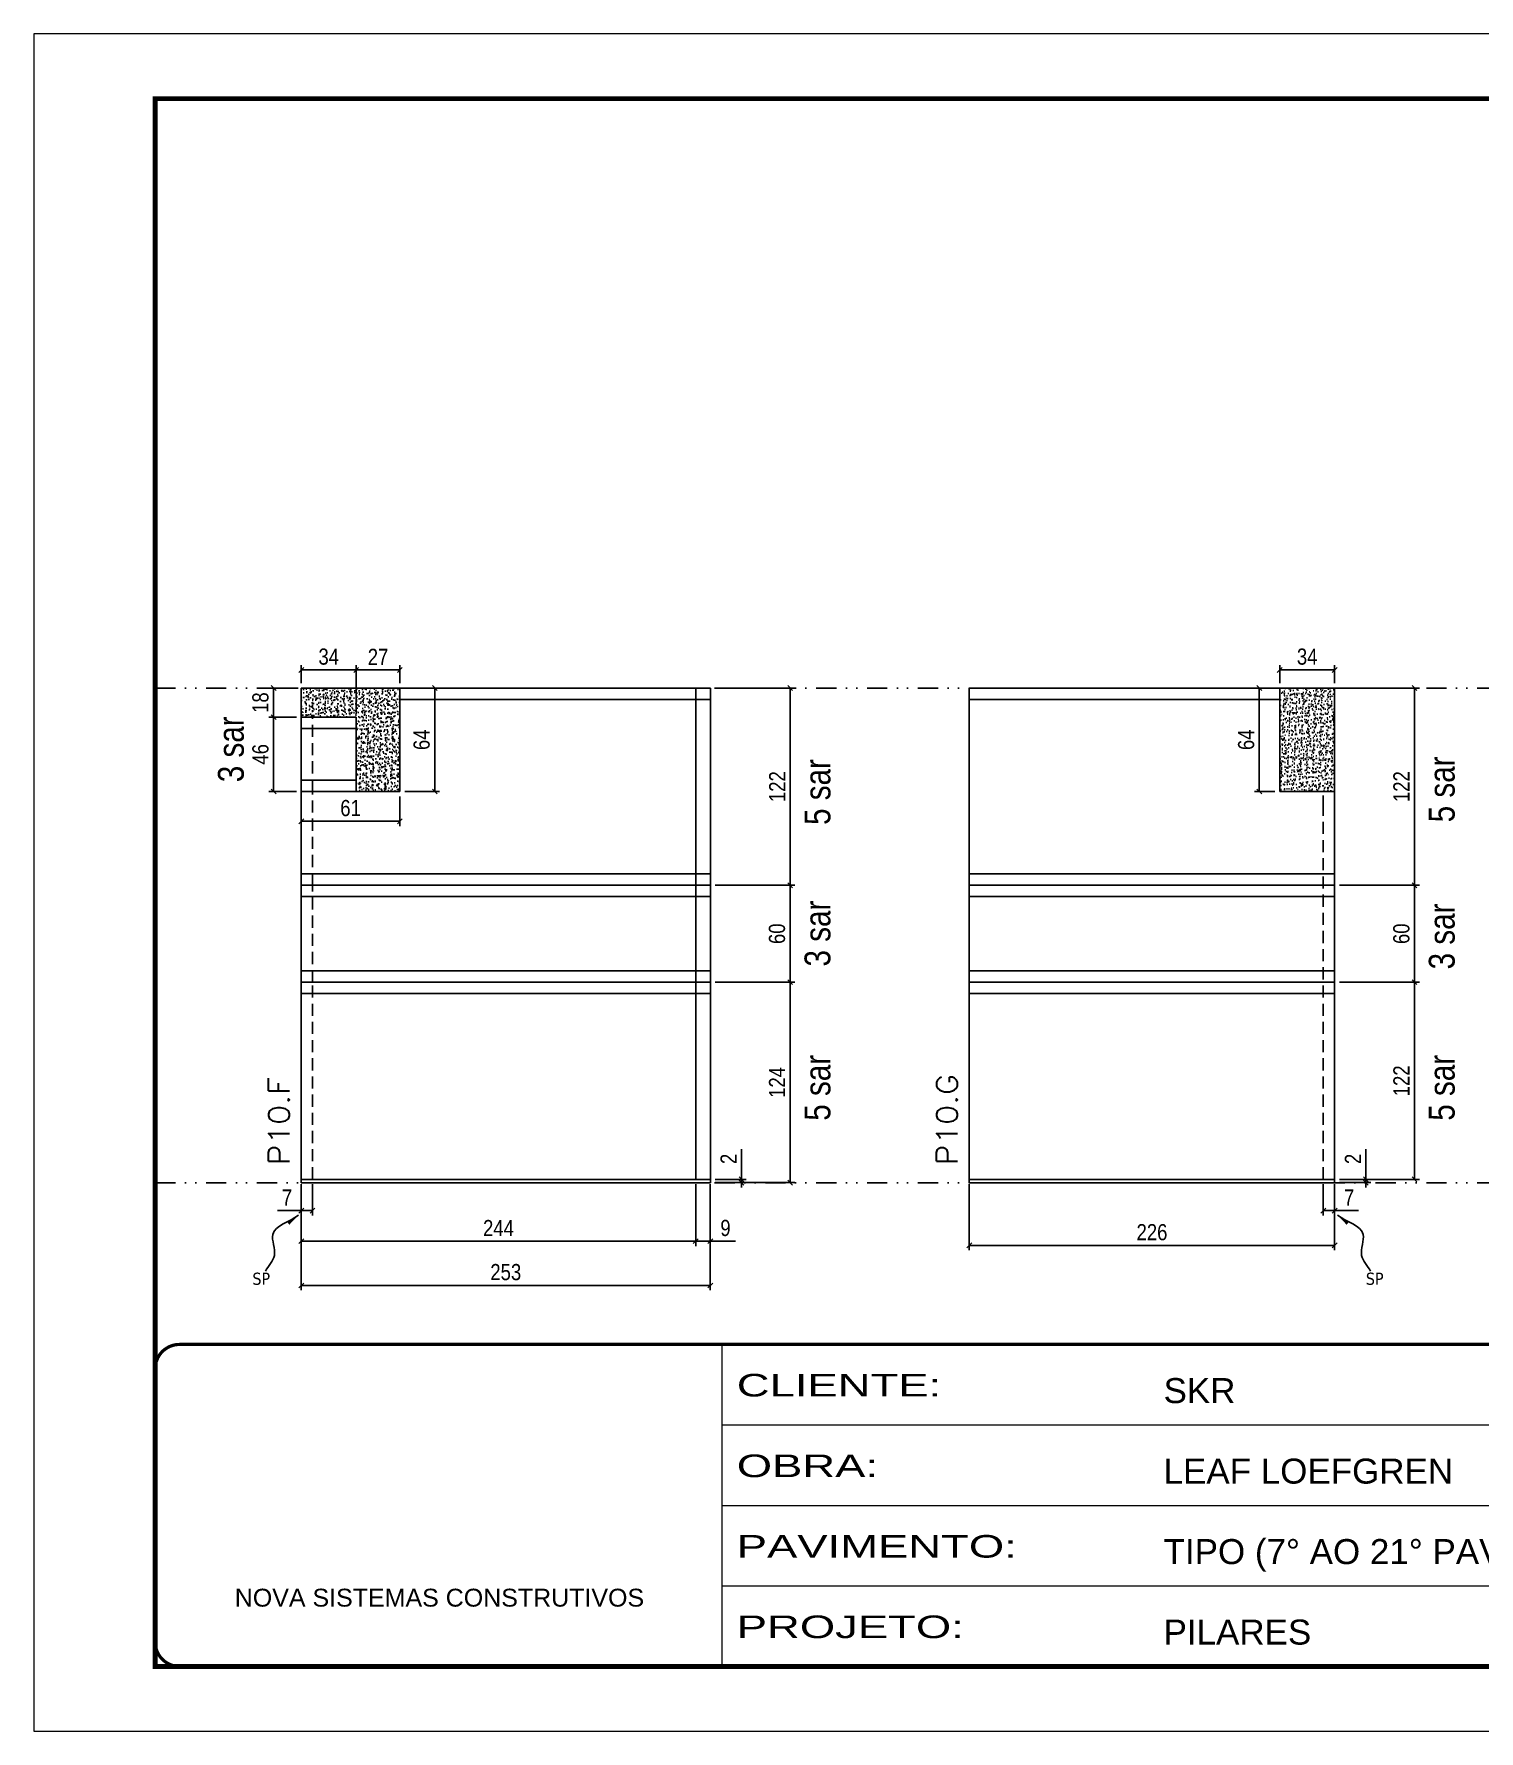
# Model space of a CAD drawing. Extents: x 14400 to 27878, y -21631 to 6985.
# Drawn here: x 19182 to 20076, y 2489 to 3539 of the extents above; entities that cross this region are included whole.
import ezdxf

# ---------------------------------------------------------------- set-up
doc = ezdxf.new("R2010")
doc.units = 0
for name, pattern in [('CONTINUO', [0]), ('DASHED', [0.75, 0.5, -0.25]), ('DIVIDE2', [0.625, 0.25, -0.125, 0, -0.125, 0, -0.125]), ('HIDDEN', [0.375, 0.25, -0.125])]:
    doc.linetypes.add(name, pattern=pattern)
for name, color, linetype in [('COTA', 241, 'Continuous'), ('NOMENCLATURA', 7, 'Continuous'), ('Nível', 160, 'Continuous'), ('Painéis', 200, 'Continuous'), ('SARR_2.2x7', 40, 'Continuous'), ('Sarrafo de Pressão', 42, 'HIDDEN'), ('texto', 7, 'Continuous')]:
    doc.layers.add(name, color=color, linetype=linetype)
for name, color, linetype, lineweight in [('Folhas', 255, 'Continuous', 9), ('SARRAFO DE PRESSAO', 251, 'DASHED', 9), ('Texto Seção', 7, 'Continuous', 15)]:
    doc.layers.add(name, color=color, linetype=linetype, lineweight=lineweight)
doc.styles.add('ARIAL', font='arial.ttf')
doc.styles.add('ARIAL_NARROW', font='ARIALN.TTF', dxfattribs={"height": 0.2})
doc.styles.add('COTA TECNICA', font='techl___.ttf', dxfattribs={"height": 10})
doc.styles.add('COTA TECNICA-50', font='techl___.ttf', dxfattribs={"height": 10})
doc.styles.add('REGUA-120', font='ROMANS.shx', dxfattribs={"height": 15})
doc.styles.get("Standard").update_dxf_attribs({"font": 'arial.ttf'})
doc.styles.add('Tecnologia', font='')
doc.styles.get('Tecnologia').set_extended_font_data('Forgotten Futurist')
doc.dimstyles.new('COTA PAINEL-50', dxfattribs={"dimtxt": 10, "dimasz": 3, "dimexe": 3, "dimexo": 3, "dimgap": 3, "dimtad": 1, "dimdec": 1, "dimzin": 12, "dimdsep": 46, "dimtxsty": 'COTA TECNICA-50', "dimblk1": 'OBLIQUE', "dimblk2": 'OBLIQUE', "dimsah": 1, "dimcen": 0.9, "dimclrd": 4, "dimclre": 4, "dimclrt": 240, "dimadec": 1, "dimazin": 3, "dimtfac": 1, "dimtdec": 1, "dimtmove": 0, "dimatfit": 3, "dimfxl": 1, "dimtolj": 1, "dimtzin": 12, "dimarcsym": 0})
doc.dimstyles.new('PAINEL', dxfattribs={"dimtxt": 10, "dimasz": 3, "dimexe": 3, "dimexo": 3, "dimgap": 3, "dimtad": 1, "dimdec": 1, "dimzin": 12, "dimdsep": 46, "dimtxsty": 'COTA TECNICA', "dimblk1": 'OBLIQUE', "dimblk2": 'OBLIQUE', "dimsah": 1, "dimcen": 0.9, "dimclrd": 4, "dimclre": 4, "dimclrt": 240, "dimadec": 1, "dimazin": 3, "dimtfac": 1, "dimtdec": 1, "dimtmove": 0, "dimatfit": 3, "dimfxl": 1, "dimtolj": 1, "dimtzin": 12, "dimarcsym": 0})
doc.dimstyles.get("Standard").update_dxf_attribs({"dimtxt": 0.18, "dimasz": 0.18, "dimexe": 0.18, "dimexo": 0.0625, "dimgap": 0.09, "dimtad": 0, "dimtih": 1, "dimtoh": 1, "dimdec": 4, "dimzin": 0, "dimdsep": 46, "dimtxsty": 'Standard', "dimcen": 0.09, "dimadec": 0, "dimazin": 0, "dimtfac": 1, "dimtdec": 4, "dimtofl": 0, "dimtmove": 0, "dimatfit": 3, "dimfxl": 1, "dimtolj": 1, "dimtzin": 0, "dimarcsym": 0})

# ---------------------------------------------------------------- blocks, each defined once
blk = doc.blocks.new('9999999999')
at = {"color": 30, "linetype": 'CONTINUO'}
for p, q in [((98564.6, 34230.2), (98564.6, 34429.4)), ((98564.6, 34379.6), (99584, 34379.6)), ((98564.6, 34329.8), (99488, 34329.8)), ((98564.6, 34280), (99488, 34280))]:
    blk.add_line(p, q, dxfattribs=at)
at = {"color": 30, "linetype": 'CONTINUO', "const_width": 2}
blk.add_lwpolyline([(99584, 34230.2), (99584, 34414.4, 0.414214), (99569, 34429.4), (98229, 34429.4, 0.414214), (98214, 34414.4), (98214, 34245.2, 0.414214), (98229, 34230.2), (99584, 34230.2)], format="xyb", dxfattribs=at)
at = {"layer": 'Folhas'}
blk.add_lwpolyline([(98139, 34190.2), (99624, 34190.2), (99624, 35240.2), (98139, 35240.2)], close=True, dxfattribs=at)
at = {"layer": 'Folhas', "color": 30, "const_width": 3}
blk.add_lwpolyline([(98214, 34230.2), (99584, 34230.2), (99584, 35200.2), (98214, 35200.2)], close=True, dxfattribs=at)
at = {"color": 7, "linetype": 'Continuous', "ltscale": 5, "style": 'ARIAL'}
for s, height, p in [('SKR', 15.48, (98837.7, 34393.1)), ('LEAF LOEFGREN', 15.483, (98837.7, 34343.3)), ('TIPO (7° AO 21° PAVIMENTO)', 15.483, (98837.7, 34293.5)), ('NOVA SISTEMAS CONSTRUTIVOS', 11.059, (98263.2, 34267.2)), ('PILARES', 15.48, (98837.7, 34243.7))]:
    blk.add_text(s, height=height, dxfattribs=at).set_placement(p)
at = {"layer": 'Folhas', "color": 7, "style": 'Tecnologia', "width": 1.5}
for s, p in [('CLIENTE:', (98573.7, 34397.2)), ('OBRA:', (98573.7, 34347.3)), ('PAVIMENTO:', (98573.7, 34297.5)), ('PROJETO:', (98573.7, 34247.7))]:
    blk.add_text(s, height=14, dxfattribs=at).set_placement(p)
blk = doc.blocks.new('_Oblique')
at = {"color": 0, "linetype": 'ByBlock', "lineweight": -2}
blk.add_line((-0.5, -0.5), (0.5, 0.5), dxfattribs=at)
blk = doc.blocks.new('*D1507')
at = {"layer": 'COTA', "color": 4, "lineweight": -2, "transparency": 16777216}
for p, q in [((19347.3, 2827.3), (19347.3, 2761.7)), ((19600.3, 2827.3), (19600.3, 2761.7)), ((19600.3, 2764.7), (19347.3, 2764.7))]:
    blk.add_line(p, q, dxfattribs=at)
at = {"layer": 'Defpoints', "color": 0, "transparency": 16777216}
for p in [(19347.3, 2830.3), (19600.3, 2830.3), (19347.3, 2764.7)]:
    blk.add_point(p, dxfattribs=at)
at = {"layer": 'COTA', "color": 4, "lineweight": -2, "transparency": 16777216, "xscale": 3, "yscale": 3, "zscale": 3, "rotation": 180}
blk.add_blockref('_Oblique', (19347.3, 2764.7), dxfattribs=at)
at = {"layer": 'COTA', "color": 4, "lineweight": -2, "transparency": 16777216, "xscale": 3, "yscale": 3, "zscale": 3}
blk.add_blockref('_Oblique', (19600.3, 2764.7), dxfattribs=at)
at = {"layer": 'COTA', "color": 240, "transparency": 16777216, "insert": (19473.8, 2772.9), "char_height": 10, "attachment_point": 5, "style": 'COTA TECNICA'}
blk.add_mtext('\\A1;253', dxfattribs=at)
blk = doc.blocks.new('*D1508')
at = {"layer": 'COTA', "color": 4, "lineweight": -2, "transparency": 16777216}
for p, q in [((19347.3, 2825.3), (19347.3, 2808)), ((19354.3, 2827.3), (19354.3, 2808)), ((19347.3, 2811), (19332.6, 2811)), ((19354.3, 2811), (19347.3, 2811))]:
    blk.add_line(p, q, dxfattribs=at)
at = {"layer": 'Defpoints', "color": 0, "transparency": 16777216}
for p in [(19347.3, 2828.3), (19354.3, 2830.3), (19347.3, 2811)]:
    blk.add_point(p, dxfattribs=at)
at = {"layer": 'COTA', "color": 4, "lineweight": -2, "transparency": 16777216, "xscale": 3, "yscale": 3, "zscale": 3, "rotation": 180}
blk.add_blockref('_Oblique', (19347.3, 2811), dxfattribs=at)
at = {"layer": 'COTA', "color": 4, "lineweight": -2, "transparency": 16777216, "xscale": 3, "yscale": 3, "zscale": 3}
blk.add_blockref('_Oblique', (19354.3, 2811), dxfattribs=at)
at = {"layer": 'COTA', "color": 240, "transparency": 16777216, "insert": (19338.5, 2819.1), "char_height": 10, "attachment_point": 5, "style": 'COTA TECNICA-50'}
blk.add_mtext('\\A1;7', dxfattribs=at)
blk = doc.blocks.new('*D1509')
at = {"layer": 'COTA', "color": 4, "lineweight": -2, "transparency": 16777216}
for p, q in [((19619.6, 2830.3), (19619.6, 2849.1)), ((19603.3, 2830.3), (19622.6, 2830.3)), ((19603.3, 2828.3), (19622.6, 2828.3)), ((19619.6, 2828.3), (19619.6, 2830.3)), ((19619.6, 2828.3), (19619.6, 2825.3))]:
    blk.add_line(p, q, dxfattribs=at)
at = {"layer": 'Defpoints', "color": 0, "transparency": 16777216}
for p in [(19600.3, 2830.3), (19600.3, 2828.3), (19619.6, 2828.3)]:
    blk.add_point(p, dxfattribs=at)
at = {"layer": 'COTA', "color": 4, "lineweight": -2, "transparency": 16777216, "xscale": 3, "yscale": 3, "zscale": 3}
for p, rotation in [((19619.6, 2830.3), 270), ((19619.6, 2828.3), 90)]:
    blk.add_blockref('_Oblique', p, dxfattribs=dict(at, rotation=rotation))
at = {"layer": 'COTA', "color": 240, "transparency": 16777216, "insert": (19611.6, 2843), "char_height": 10, "attachment_point": 5, "rotation": 90, "style": 'COTA TECNICA-50'}
blk.add_mtext('\\A1;2', dxfattribs=at)
blk = doc.blocks.new('*D1510')
at = {"layer": 'COTA', "color": 4, "linetype": 'ByBlock', "lineweight": -2, "transparency": 16777216}
for p, q in [((19603.3, 2952.3), (19652.7, 2952.3)), ((19649.7, 2828.3), (19649.7, 2952.3)), ((19603.3, 2828.3), (19652.7, 2828.3))]:
    blk.add_line(p, q, dxfattribs=at)
at = {"layer": 'Defpoints', "color": 0, "linetype": 'ByBlock', "transparency": 16777216}
for p in [(19600.3, 2952.3), (19649.7, 2952.3), (19600.3, 2828.3)]:
    blk.add_point(p, dxfattribs=at)
at = {"layer": 'COTA', "color": 4, "linetype": 'ByBlock', "lineweight": -2, "transparency": 16777216, "xscale": 3, "yscale": 3, "zscale": 3}
for p, rotation in [((19649.7, 2952.3), 90), ((19649.7, 2828.3), 270)]:
    blk.add_blockref('_Oblique', p, dxfattribs=dict(at, rotation=rotation))
at = {"layer": 'COTA', "color": 240, "linetype": 'ByBlock', "transparency": 16777216, "insert": (19641.6, 2890.3), "char_height": 10, "attachment_point": 5, "rotation": 90, "style": 'COTA TECNICA'}
blk.add_mtext('\\A1;124', dxfattribs=at)
blk = doc.blocks.new('*D1511')
at = {"layer": 'COTA', "color": 4, "lineweight": -2, "transparency": 16777216}
for p, q in [((19760.5, 2827.3), (19760.5, 2786.5)), ((19986.5, 2827.3), (19986.5, 2786.5)), ((19760.5, 2789.5), (19986.5, 2789.5))]:
    blk.add_line(p, q, dxfattribs=at)
at = {"layer": 'Defpoints', "color": 0, "transparency": 16777216}
for p in [(19760.5, 2830.3), (19986.5, 2830.3), (19986.5, 2789.5)]:
    blk.add_point(p, dxfattribs=at)
at = {"layer": 'COTA', "color": 4, "lineweight": -2, "transparency": 16777216, "xscale": 3, "yscale": 3, "zscale": 3, "rotation": 180}
blk.add_blockref('_Oblique', (19760.5, 2789.5), dxfattribs=at)
at = {"layer": 'COTA', "color": 4, "lineweight": -2, "transparency": 16777216, "xscale": 3, "yscale": 3, "zscale": 3}
blk.add_blockref('_Oblique', (19986.5, 2789.5), dxfattribs=at)
at = {"layer": 'COTA', "color": 240, "transparency": 16777216, "insert": (19873.5, 2797.6), "char_height": 10, "attachment_point": 5, "style": 'COTA TECNICA'}
blk.add_mtext('\\A1;226', dxfattribs=at)
blk = doc.blocks.new('*D1512')
at = {"layer": 'COTA', "color": 4, "lineweight": -2, "transparency": 16777216}
for p, q in [((19979.5, 2827.3), (19979.5, 2808)), ((19986.5, 2825.3), (19986.5, 2808)), ((19979.5, 2811), (19986.5, 2811)), ((19986.5, 2811), (20001.2, 2811))]:
    blk.add_line(p, q, dxfattribs=at)
at = {"layer": 'Defpoints', "color": 0, "transparency": 16777216}
for p in [(19979.5, 2830.3), (19986.5, 2828.3), (19986.5, 2811)]:
    blk.add_point(p, dxfattribs=at)
at = {"layer": 'COTA', "color": 4, "lineweight": -2, "transparency": 16777216, "xscale": 3, "yscale": 3, "zscale": 3, "rotation": 180}
blk.add_blockref('_Oblique', (19979.5, 2811), dxfattribs=at)
at = {"layer": 'COTA', "color": 4, "lineweight": -2, "transparency": 16777216, "xscale": 3, "yscale": 3, "zscale": 3}
blk.add_blockref('_Oblique', (19986.5, 2811), dxfattribs=at)
at = {"layer": 'COTA', "color": 240, "transparency": 16777216, "insert": (19995.4, 2819.1), "char_height": 10, "attachment_point": 5, "style": 'COTA TECNICA-50'}
blk.add_mtext('\\A1;7', dxfattribs=at)
blk = doc.blocks.new('*D1513')
at = {"layer": 'COTA', "color": 4, "lineweight": -2, "transparency": 16777216}
for p, q in [((20005.8, 2830.3), (20005.8, 2849.1)), ((19989.5, 2830.3), (20008.8, 2830.3)), ((19989.5, 2828.3), (20008.8, 2828.3)), ((20005.8, 2828.3), (20005.8, 2830.3)), ((20005.8, 2828.3), (20005.8, 2825.3))]:
    blk.add_line(p, q, dxfattribs=at)
at = {"layer": 'Defpoints', "color": 0, "transparency": 16777216}
for p in [(19986.5, 2830.3), (19986.5, 2828.3), (20005.8, 2828.3)]:
    blk.add_point(p, dxfattribs=at)
at = {"layer": 'COTA', "color": 4, "lineweight": -2, "transparency": 16777216, "xscale": 3, "yscale": 3, "zscale": 3}
for p, rotation in [((20005.8, 2830.3), 270), ((20005.8, 2828.3), 90)]:
    blk.add_blockref('_Oblique', p, dxfattribs=dict(at, rotation=rotation))
at = {"layer": 'COTA', "color": 240, "transparency": 16777216, "insert": (19997.8, 2843), "char_height": 10, "attachment_point": 5, "rotation": 90, "style": 'COTA TECNICA-50'}
blk.add_mtext('\\A1;2', dxfattribs=at)
blk = doc.blocks.new('*D1514')
at = {"layer": 'COTA', "color": 4, "lineweight": -2, "transparency": 16777216}
for p, q in [((19952.5, 3137.3), (19952.5, 3148.5)), ((19952.5, 3145.5), (19986.5, 3145.5)), ((19986.5, 3137.3), (19986.5, 3148.5))]:
    blk.add_line(p, q, dxfattribs=at)
at = {"layer": 'Defpoints', "color": 0, "transparency": 16777216}
for p in [(19986.5, 3145.5), (19952.5, 3134.3), (19986.5, 3134.3)]:
    blk.add_point(p, dxfattribs=at)
at = {"layer": 'COTA', "color": 4, "lineweight": -2, "transparency": 16777216, "xscale": 3, "yscale": 3, "zscale": 3, "rotation": 180}
blk.add_blockref('_Oblique', (19952.5, 3145.5), dxfattribs=at)
at = {"layer": 'COTA', "color": 4, "lineweight": -2, "transparency": 16777216, "xscale": 3, "yscale": 3, "zscale": 3}
blk.add_blockref('_Oblique', (19986.5, 3145.5), dxfattribs=at)
at = {"layer": 'COTA', "color": 240, "transparency": 16777216, "insert": (19969.5, 3153.7), "char_height": 10, "attachment_point": 5, "style": 'COTA TECNICA'}
blk.add_mtext('\\A1;34', dxfattribs=at)
blk = doc.blocks.new('*D1515')
at = {"layer": 'COTA', "color": 4, "lineweight": -2, "transparency": 16777216}
for p, q in [((19989.5, 2952.3), (20038.9, 2952.3)), ((20035.9, 2830.3), (20035.9, 2952.3)), ((19989.5, 2830.3), (20038.9, 2830.3))]:
    blk.add_line(p, q, dxfattribs=at)
at = {"layer": 'Defpoints', "color": 0, "transparency": 16777216}
for p in [(19986.5, 2952.3), (20035.9, 2952.3), (19986.5, 2830.3)]:
    blk.add_point(p, dxfattribs=at)
at = {"layer": 'COTA', "color": 4, "lineweight": -2, "transparency": 16777216, "xscale": 3, "yscale": 3, "zscale": 3}
for p, rotation in [((20035.9, 2952.3), 90), ((20035.9, 2830.3), 270)]:
    blk.add_blockref('_Oblique', p, dxfattribs=dict(at, rotation=rotation))
at = {"layer": 'COTA', "color": 240, "transparency": 16777216, "insert": (20027.8, 2891.3), "char_height": 10, "attachment_point": 5, "rotation": 90, "style": 'COTA TECNICA'}
blk.add_mtext('\\A1;122', dxfattribs=at)
blk = doc.blocks.new('*D1516')
at = {"layer": 'COTA', "color": 4, "lineweight": -2, "transparency": 16777216}
for p, q in [((19949.5, 3134.3), (19936.9, 3134.3)), ((19939.9, 3070.3), (19939.9, 3134.3)), ((19949.5, 3070.3), (19936.9, 3070.3))]:
    blk.add_line(p, q, dxfattribs=at)
at = {"layer": 'Defpoints', "color": 0, "transparency": 16777216}
for p in [(19939.9, 3134.3), (19952.5, 3134.3), (19952.5, 3070.3)]:
    blk.add_point(p, dxfattribs=at)
at = {"layer": 'COTA', "color": 4, "lineweight": -2, "transparency": 16777216, "xscale": 3, "yscale": 3, "zscale": 3}
for p, rotation in [((19939.9, 3134.3), 90), ((19939.9, 3070.3), 270)]:
    blk.add_blockref('_Oblique', p, dxfattribs=dict(at, rotation=rotation))
at = {"layer": 'COTA', "color": 240, "transparency": 16777216, "insert": (19931.8, 3102.3), "char_height": 10, "attachment_point": 5, "rotation": 90, "style": 'COTA TECNICA'}
blk.add_mtext('\\A1;64', dxfattribs=at)
blk = doc.blocks.new('*D1517')
at = {"layer": 'COTA', "color": 4, "lineweight": -2, "transparency": 16777216}
for p, q in [((19347.3, 2825.3), (19347.3, 2789.1)), ((19591.3, 2827.3), (19591.3, 2789.1)), ((19347.3, 2792.1), (19591.3, 2792.1))]:
    blk.add_line(p, q, dxfattribs=at)
at = {"layer": 'Defpoints', "color": 0, "transparency": 16777216}
for p in [(19347.3, 2828.3), (19591.3, 2830.3), (19591.3, 2792.1)]:
    blk.add_point(p, dxfattribs=at)
at = {"layer": 'COTA', "color": 4, "lineweight": -2, "transparency": 16777216, "xscale": 3, "yscale": 3, "zscale": 3, "rotation": 180}
blk.add_blockref('_Oblique', (19347.3, 2792.1), dxfattribs=at)
at = {"layer": 'COTA', "color": 4, "lineweight": -2, "transparency": 16777216, "xscale": 3, "yscale": 3, "zscale": 3}
blk.add_blockref('_Oblique', (19591.3, 2792.1), dxfattribs=at)
at = {"layer": 'COTA', "color": 240, "transparency": 16777216, "insert": (19469.3, 2800.2), "char_height": 10, "attachment_point": 5, "style": 'COTA TECNICA'}
blk.add_mtext('\\A1;244', dxfattribs=at)
blk = doc.blocks.new('*D1518')
at = {"layer": 'COTA', "color": 4, "lineweight": -2, "transparency": 16777216}
for p, q in [((19591.3, 2827.3), (19591.3, 2789.1)), ((19600.3, 2825.3), (19600.3, 2789.1)), ((19591.3, 2792.1), (19600.3, 2792.1)), ((19600.3, 2792.1), (19616, 2792.1))]:
    blk.add_line(p, q, dxfattribs=at)
at = {"layer": 'Defpoints', "color": 0, "transparency": 16777216}
for p in [(19591.3, 2830.3), (19600.3, 2828.3), (19600.3, 2792.1)]:
    blk.add_point(p, dxfattribs=at)
at = {"layer": 'COTA', "color": 4, "lineweight": -2, "transparency": 16777216, "xscale": 3, "yscale": 3, "zscale": 3, "rotation": 180}
blk.add_blockref('_Oblique', (19591.3, 2792.1), dxfattribs=at)
at = {"layer": 'COTA', "color": 4, "lineweight": -2, "transparency": 16777216, "xscale": 3, "yscale": 3, "zscale": 3}
blk.add_blockref('_Oblique', (19600.3, 2792.1), dxfattribs=at)
at = {"layer": 'COTA', "color": 240, "transparency": 16777216, "insert": (19609.7, 2800.2), "char_height": 10, "attachment_point": 5, "style": 'COTA TECNICA'}
blk.add_mtext('\\A1;9', dxfattribs=at)
blk = doc.blocks.new('*D1519')
at = {"layer": 'COTA', "color": 4, "lineweight": -2, "transparency": 16777216}
for p, q in [((19381.3, 3119.3), (19381.3, 3148.5)), ((19381.3, 3145.5), (19408.3, 3145.5)), ((19408.3, 3137.3), (19408.3, 3148.5))]:
    blk.add_line(p, q, dxfattribs=at)
at = {"layer": 'Defpoints', "color": 0, "transparency": 16777216}
for p in [(19408.3, 3145.5), (19408.3, 3134.3), (19381.3, 3116.3)]:
    blk.add_point(p, dxfattribs=at)
at = {"layer": 'COTA', "color": 4, "lineweight": -2, "transparency": 16777216, "xscale": 3, "yscale": 3, "zscale": 3, "rotation": 180}
blk.add_blockref('_Oblique', (19381.3, 3145.5), dxfattribs=at)
at = {"layer": 'COTA', "color": 4, "lineweight": -2, "transparency": 16777216, "xscale": 3, "yscale": 3, "zscale": 3}
blk.add_blockref('_Oblique', (19408.3, 3145.5), dxfattribs=at)
at = {"layer": 'COTA', "color": 240, "transparency": 16777216, "insert": (19394.8, 3153.6), "char_height": 10, "attachment_point": 5, "style": 'COTA TECNICA'}
blk.add_mtext('\\A1;27', dxfattribs=at)
blk = doc.blocks.new('*D1520')
at = {"layer": 'COTA', "color": 4, "lineweight": -2, "transparency": 16777216}
for p, q in [((19347.3, 3067.3), (19347.3, 3048.9)), ((19408.3, 3067.3), (19408.3, 3048.9)), ((19347.3, 3051.9), (19408.3, 3051.9))]:
    blk.add_line(p, q, dxfattribs=at)
at = {"layer": 'Defpoints', "color": 0, "transparency": 16777216}
for p in [(19347.3, 3070.3), (19408.3, 3070.3), (19408.3, 3051.9)]:
    blk.add_point(p, dxfattribs=at)
at = {"layer": 'COTA', "color": 4, "lineweight": -2, "transparency": 16777216, "xscale": 3, "yscale": 3, "zscale": 3, "rotation": 180}
blk.add_blockref('_Oblique', (19347.3, 3051.9), dxfattribs=at)
at = {"layer": 'COTA', "color": 4, "lineweight": -2, "transparency": 16777216, "xscale": 3, "yscale": 3, "zscale": 3}
blk.add_blockref('_Oblique', (19408.3, 3051.9), dxfattribs=at)
at = {"layer": 'COTA', "color": 240, "transparency": 16777216, "insert": (19377.8, 3060), "char_height": 10, "attachment_point": 5, "style": 'COTA TECNICA'}
blk.add_mtext('\\A1;61', dxfattribs=at)
blk = doc.blocks.new('*D1521')
at = {"layer": 'COTA', "color": 4, "lineweight": -2, "transparency": 16777216}
for p, q in [((19344.3, 3116.3), (19327.2, 3116.3)), ((19330.2, 3070.3), (19330.2, 3116.3)), ((19344.3, 3070.3), (19327.2, 3070.3))]:
    blk.add_line(p, q, dxfattribs=at)
at = {"layer": 'Defpoints', "color": 0, "transparency": 16777216}
for p in [(19330.2, 3116.3), (19347.3, 3116.3), (19347.3, 3070.3)]:
    blk.add_point(p, dxfattribs=at)
at = {"layer": 'COTA', "color": 4, "lineweight": -2, "transparency": 16777216, "xscale": 3, "yscale": 3, "zscale": 3}
for p, rotation in [((19330.2, 3116.3), 90), ((19330.2, 3070.3), 270)]:
    blk.add_blockref('_Oblique', p, dxfattribs=dict(at, rotation=rotation))
at = {"layer": 'COTA', "color": 240, "transparency": 16777216, "insert": (19322.1, 3093.3), "char_height": 10, "attachment_point": 5, "rotation": 90, "style": 'COTA TECNICA'}
blk.add_mtext('\\A1;46', dxfattribs=at)
blk = doc.blocks.new('*D1559')
at = {"color": 4, "lineweight": -2, "transparency": 16777216}
for p, q in [((19347.3, 3137.3), (19347.3, 3148.5)), ((19381.3, 3145.5), (19347.3, 3145.5)), ((19381.3, 3119.3), (19381.3, 3148.5))]:
    blk.add_line(p, q, dxfattribs=at)
at = {"layer": 'Defpoints', "color": 0, "transparency": 16777216}
for p in [(19347.3, 3145.5), (19347.3, 3134.3), (19381.3, 3116.3)]:
    blk.add_point(p, dxfattribs=at)
at = {"color": 4, "lineweight": -2, "transparency": 16777216, "xscale": 3, "yscale": 3, "zscale": 3, "rotation": 180}
blk.add_blockref('_Oblique', (19347.3, 3145.5), dxfattribs=at)
at = {"color": 4, "lineweight": -2, "transparency": 16777216, "xscale": 3, "yscale": 3, "zscale": 3}
blk.add_blockref('_Oblique', (19381.3, 3145.5), dxfattribs=at)
at = {"color": 240, "transparency": 16777216, "insert": (19364.3, 3153.7), "char_height": 10, "attachment_point": 5, "style": 'COTA TECNICA'}
blk.add_mtext('\\A1;34', dxfattribs=at)
blk = doc.blocks.new('*D1560')
at = {"layer": 'COTA', "color": 4, "lineweight": -2, "transparency": 16777216}
for p, q in [((19344.3, 3134.3), (19327.2, 3134.3)), ((19330.2, 3116.3), (19330.2, 3134.3)), ((19344.3, 3116.3), (19327.2, 3116.3))]:
    blk.add_line(p, q, dxfattribs=at)
at = {"layer": 'Defpoints', "color": 0, "transparency": 16777216}
for p in [(19330.2, 3134.3), (19347.3, 3134.3), (19347.3, 3116.3)]:
    blk.add_point(p, dxfattribs=at)
at = {"layer": 'COTA', "color": 4, "lineweight": -2, "transparency": 16777216, "xscale": 3, "yscale": 3, "zscale": 3}
for p, rotation in [((19330.2, 3134.3), 90), ((19330.2, 3116.3), 270)]:
    blk.add_blockref('_Oblique', p, dxfattribs=dict(at, rotation=rotation))
at = {"layer": 'COTA', "color": 240, "transparency": 16777216, "insert": (19322.1, 3125.3), "char_height": 10, "attachment_point": 5, "rotation": 90, "style": 'COTA TECNICA'}
blk.add_mtext('\\A1;18', dxfattribs=at)
blk = doc.blocks.new('*D1561')
at = {"layer": 'COTA', "color": 4, "lineweight": -2, "transparency": 16777216}
for p, q in [((19603.3, 3012.3), (19652.7, 3012.3)), ((19649.7, 2952.3), (19649.7, 3012.3)), ((19603.3, 2952.3), (19652.7, 2952.3))]:
    blk.add_line(p, q, dxfattribs=at)
at = {"layer": 'Defpoints', "color": 0, "transparency": 16777216}
for p in [(19600.3, 3012.3), (19649.7, 3012.3), (19600.3, 2952.3)]:
    blk.add_point(p, dxfattribs=at)
at = {"layer": 'COTA', "color": 4, "lineweight": -2, "transparency": 16777216, "xscale": 3, "yscale": 3, "zscale": 3}
for p, rotation in [((19649.7, 3012.3), 90), ((19649.7, 2952.3), 270)]:
    blk.add_blockref('_Oblique', p, dxfattribs=dict(at, rotation=rotation))
at = {"layer": 'COTA', "color": 240, "transparency": 16777216, "insert": (19641.6, 2982.3), "char_height": 10, "attachment_point": 5, "rotation": 90, "style": 'COTA TECNICA'}
blk.add_mtext('\\A1;60', dxfattribs=at)
blk = doc.blocks.new('*D1562')
at = {"layer": 'COTA', "color": 4, "lineweight": -2, "transparency": 16777216}
for p, q in [((19603.3, 3134.3), (19652.7, 3134.3)), ((19649.7, 3012.3), (19649.7, 3134.3)), ((19603.3, 3012.3), (19652.7, 3012.3))]:
    blk.add_line(p, q, dxfattribs=at)
at = {"layer": 'Defpoints', "color": 0, "transparency": 16777216}
for p in [(19600.3, 3134.3), (19649.7, 3134.3), (19600.3, 3012.3)]:
    blk.add_point(p, dxfattribs=at)
at = {"layer": 'COTA', "color": 4, "lineweight": -2, "transparency": 16777216, "xscale": 3, "yscale": 3, "zscale": 3}
for p, rotation in [((19649.7, 3134.3), 90), ((19649.7, 3012.3), 270)]:
    blk.add_blockref('_Oblique', p, dxfattribs=dict(at, rotation=rotation))
at = {"layer": 'COTA', "color": 240, "transparency": 16777216, "insert": (19641.7, 3073.3), "char_height": 10, "attachment_point": 5, "rotation": 90, "style": 'COTA TECNICA'}
blk.add_mtext('\\A1;122', dxfattribs=at)
blk = doc.blocks.new('*D1563')
at = {"layer": 'COTA', "color": 4, "lineweight": -2, "transparency": 16777216}
for p, q in [((19989.5, 3012.3), (20038.9, 3012.3)), ((20035.9, 2952.3), (20035.9, 3012.3)), ((19989.5, 2952.3), (20038.9, 2952.3))]:
    blk.add_line(p, q, dxfattribs=at)
at = {"layer": 'Defpoints', "color": 0, "transparency": 16777216}
for p in [(19986.5, 3012.3), (20035.9, 3012.3), (19986.5, 2952.3)]:
    blk.add_point(p, dxfattribs=at)
at = {"layer": 'COTA', "color": 4, "lineweight": -2, "transparency": 16777216, "xscale": 3, "yscale": 3, "zscale": 3}
for p, rotation in [((20035.9, 3012.3), 90), ((20035.9, 2952.3), 270)]:
    blk.add_blockref('_Oblique', p, dxfattribs=dict(at, rotation=rotation))
at = {"layer": 'COTA', "color": 240, "transparency": 16777216, "insert": (20027.8, 2982.3), "char_height": 10, "attachment_point": 5, "rotation": 90, "style": 'COTA TECNICA'}
blk.add_mtext('\\A1;60', dxfattribs=at)
blk = doc.blocks.new('*D1564')
at = {"layer": 'COTA', "color": 4, "lineweight": -2, "transparency": 16777216}
for p, q in [((19989.5, 3134.3), (20038.9, 3134.3)), ((20035.9, 3012.3), (20035.9, 3134.3)), ((19989.5, 3012.3), (20038.9, 3012.3))]:
    blk.add_line(p, q, dxfattribs=at)
at = {"layer": 'Defpoints', "color": 0, "transparency": 16777216}
for p in [(19986.5, 3134.3), (20035.9, 3134.3), (19986.5, 3012.3)]:
    blk.add_point(p, dxfattribs=at)
at = {"layer": 'COTA', "color": 4, "lineweight": -2, "transparency": 16777216, "xscale": 3, "yscale": 3, "zscale": 3}
for p, rotation in [((20035.9, 3134.3), 90), ((20035.9, 3012.3), 270)]:
    blk.add_blockref('_Oblique', p, dxfattribs=dict(at, rotation=rotation))
at = {"layer": 'COTA', "color": 240, "transparency": 16777216, "insert": (20027.8, 3073.3), "char_height": 10, "attachment_point": 5, "rotation": 90, "style": 'COTA TECNICA'}
blk.add_mtext('\\A1;122', dxfattribs=at)
blk = doc.blocks.new('*D2917')
at = {"layer": 'COTA', "color": 4, "lineweight": -2, "transparency": 16777216}
for p, q in [((19411.3, 3134.3), (19432.9, 3134.3)), ((19429.9, 3070.3), (19429.9, 3134.3)), ((19411.3, 3070.3), (19432.9, 3070.3))]:
    blk.add_line(p, q, dxfattribs=at)
at = {"layer": 'Defpoints', "color": 0, "transparency": 16777216}
for p in [(19408.3, 3134.3), (19429.9, 3134.3), (19408.3, 3070.3)]:
    blk.add_point(p, dxfattribs=at)
at = {"layer": 'COTA', "color": 4, "lineweight": -2, "transparency": 16777216, "xscale": 3, "yscale": 3, "zscale": 3}
for p, rotation in [((19429.9, 3134.3), 90), ((19429.9, 3070.3), 270)]:
    blk.add_blockref('_Oblique', p, dxfattribs=dict(at, rotation=rotation))
at = {"layer": 'COTA', "color": 240, "transparency": 16777216, "insert": (19421.8, 3102.3), "char_height": 10, "attachment_point": 5, "rotation": 90, "style": 'COTA TECNICA'}
blk.add_mtext('\\A1;64', dxfattribs=at)

msp = doc.modelspace()

# ---------------------------------------------------------------- hatches: boundary and pattern name
at = {"layer": 'COTA'}
h = msp.add_hatch(dxfattribs=at)
h.set_pattern_fill('AR-CONC', color=256, scale=0.03)
h.paths.add_polyline_path([(19408.346, 3134.285), (19347.346, 3134.285), (19347.346, 3116.285), (19381.346, 3116.285), (19381.346, 3070.285), (19408.346, 3070.285)])
h = msp.add_hatch(dxfattribs=at)
h.set_pattern_fill('AR-CONC', color=256, scale=0.03)
h.set_pattern_definition([(50, (329.1276, 3415.7253), (5.4655401, -0.4781726), [0.5715, -6.2865]), (355, (329.1276, 3415.7253), (-1.0573026, 5.7317054), [0.4572, -5.0292175]), (100.451445, (329.583, 3415.6855), (4.4082374, 5.2535326), [0.4857003, -5.3427073]), (46.1842, (329.1276, 3417.249), (8.1323712, -1.2612698), [0.85725, -9.42975]), (96.635558, (329.805, 3417.144), (7.122124, 7.4227837), [0.7285507, -8.0140682]), (351.18415, (329.128, 3417.249), (7.122124, 7.4227837), [0.685799, -7.543792]), (21, (329.8896, 3416.8683), (4.5484317, -3.0679559), [0.5715, -6.2865]), (326, (329.8896, 3416.8683), (1.8540609, 5.525639), [0.4572, -5.0292]), (71.451445, (330.2687, 3416.6127), (6.4024926, 2.457683), [0.4857003, -5.3426981]), (37.5, (329.1276, 3415.7253), (0.0926581, 2.53665117), [0, -4.96824, 0, -5.1054, 0, -5.04825]), (7.5, (329.1276, 3415.7253), (2.00458988, 3.00541724), [0, -2.91084, 0, -4.85394, 0, -1.92405]), (327.5, (327.4284, 3415.7253), (4.06771786, -0.17186232), [0, -1.905, 0, -5.9436, 0, -7.8867]), (317.5, (326.6664, 3415.7253), (4.44387544, 0.7627947), [0, -2.4765, 0, -3.94716, 0, -5.6007])])
h.paths.add_polyline_path([(19952.497, 3070.285), (19986.497, 3070.285), (19986.497, 3134.285), (19952.497, 3134.285)])

# ---------------------------------------------------------------- linework, layer by layer
for p, q in [((19347.346, 3134.285), (19408.346, 3134.285)), ((19347.346, 3116.285), (19347.346, 3134.285)), ((19986.497, 3134.285), (19952.497, 3134.285)), ((19986.497, 3070.285), (19986.497, 3134.285))]:
    msp.add_line(p, q, dxfattribs=at)
at = {"layer": 'Nível', "color": 4, "linetype": 'DIVIDE2', "ltscale": 50}
for p, q in [((19256.967, 3134.285), (20626.967, 3134.285)), ((19256.967, 2828.285), (20626.967, 2828.285))]:
    msp.add_line(p, q, dxfattribs=at)
at = {"layer": 'Painéis'}
for p, q in [((19600.346, 3134.285), (19408.346, 3134.285)), ((19408.346, 3134.285), (19408.346, 3070.285)), ((19591.346, 3134.285), (19591.346, 2830.285)), ((19600.346, 2830.285), (19600.346, 3134.285)), ((19760.497, 2830.285), (19760.497, 3134.285)), ((19760.497, 3134.285), (19952.497, 3134.285)), ((19952.497, 3134.285), (19952.497, 3070.285)), ((19347.346, 3116.285), (19347.346, 2830.285)), ((19347.346, 3116.285), (19381.346, 3116.285)), ((19381.346, 3070.285), (19381.346, 3116.285)), ((19408.346, 3070.285), (19347.346, 3070.285)), ((19952.497, 3070.285), (19986.497, 3070.285)), ((19986.497, 3070.285), (19986.497, 2830.285)), ((19600.346, 3012.285), (19347.346, 3012.285)), ((19760.497, 3012.285), (19986.497, 3012.285)), ((19347.346, 2952.285), (19600.346, 2952.285)), ((19986.497, 2952.285), (19760.497, 2952.285))]:
    msp.add_line(p, q, dxfattribs=at)
for points in [[(19600.346, 2830.285), (19347.346, 2830.285), (19347.346, 2828.285), (19600.346, 2828.285)], [(19760.497, 2830.285), (19986.497, 2830.285), (19986.497, 2828.285), (19760.497, 2828.285)]]:
    msp.add_lwpolyline(points, close=True, dxfattribs=at)
at = {"layer": 'SARR_2.2x7'}
for p, q in [((19408.346, 3127.285), (19600.346, 3127.285)), ((19952.497, 3127.285), (19760.497, 3127.285)), ((19347.346, 3109.285), (19381.346, 3109.285)), ((19347.346, 3077.285), (19381.346, 3077.285)), ((19347.346, 3019.285), (19600.346, 3019.285)), ((19760.497, 3019.285), (19986.497, 3019.285)), ((19347.346, 3005.285), (19600.346, 3005.285)), ((19760.497, 3005.285), (19986.497, 3005.285)), ((19347.346, 2959.285), (19600.346, 2959.285)), ((19986.497, 2959.285), (19760.497, 2959.285)), ((19347.346, 2945.285), (19600.346, 2945.285)), ((19986.497, 2945.285), (19760.497, 2945.285))]:
    msp.add_line(p, q, dxfattribs=at)
at = {"layer": 'Sarrafo de Pressão', "ltscale": 30}
for p, q in [((19354.346, 3070.285), (19354.346, 3116.285)), ((19354.346, 3012.285), (19354.346, 3070.285)), ((19979.497, 3060.285), (19979.497, 3070.285)), ((19979.497, 2830.285), (19979.497, 3060.285)), ((19979.497, 3060.285), (19979.497, 3060.285)), ((19354.346, 2952.285), (19354.346, 3012.285)), ((19354.346, 2830.285), (19354.346, 2952.285))]:
    msp.add_line(p, q, dxfattribs=at)

# ---------------------------------------------------------------- block references
at = {"layer": 'SARRAFO DE PRESSAO', "color": 6, "linetype": 'ByBlock'}
msp.add_blockref('9999999999', (-78957.011, -31701.203), dxfattribs=at)

# ---------------------------------------------------------------- texts
at = {"layer": 'NOMENCLATURA', "style": 'ARIAL_NARROW'}
for s, p in [('3 sar', (19311.76, 3076.053)), ('5 sar', (19674.589, 3049.609)), ('5 sar', (20060.74, 3051.241)), ('3 sar', (19674.589, 2962.023)), ('3 sar', (20060.74, 2960.241)), ('5 sar', (19674.589, 2866.609)), ('5 sar', (20060.74, 2866.609))]:
    msp.add_text(s, height=16, rotation=90, dxfattribs=at).set_placement(p)
at = {"layer": 'texto', "color": 0, "char_height": 7.5, "attachment_point": 5}
for insert in [(19322.569, 2768.794), (20011.274, 2768.794)]:
    msp.add_mtext('{\\fTahoma|b0|i0|c0|p34;\\C4;SP}', dxfattribs=dict(at, insert=insert))
at = {"layer": 'Texto Seção', "style": 'REGUA-120', "width": 1.1}
for s, p in [('P10.F', (19340.097, 2839.049)), ('P10.G', (19753.248, 2839.049))]:
    msp.add_text(s, height=13, rotation=90, dxfattribs=at).set_placement(p)

# ---------------------------------------------------------------- dimensions: what is measured, and where the dimension line sits
dim = msp.add_linear_dim(base=(19347.346, 3145.528), p1=(19381.346, 3116.285), p2=(19347.346, 3134.285), dimstyle='PAINEL')
dim.commit()
dim.dimension.update_dxf_attribs({"geometry": '*D1559', "text_midpoint": (19364.346, 3153.747)})
at = {"layer": 'COTA'}
for base, p1, p2, dimstyle, picture, middle in [((19408.346, 3145.528), (19381.346, 3116.285), (19408.346, 3134.285), 'PAINEL', '*D1519', (19394.846, 3153.601)), ((19408.346, 3051.87), (19347.346, 3070.285), (19408.346, 3070.285), 'PAINEL', '*D1520', (19377.846, 3059.972)), ((19591.346, 2792.105), (19347.346, 2828.285), (19591.346, 2830.285), 'PAINEL', '*D1517', (19469.346, 2800.178)), ((19600.346, 2792.105), (19591.346, 2830.285), (19600.346, 2828.285), 'PAINEL', '*D1518', (19609.68, 2800.193)), ((19986.497, 2811.043), (19979.497, 2830.285), (19986.497, 2828.285), 'COTA PAINEL-50', '*D1512', (19995.363, 2819.117))]:
    dim = msp.add_linear_dim(base=base, p1=p1, p2=p2, dimstyle=dimstyle, dxfattribs=at)
    dim.commit()
    dim.dimension.update_dxf_attribs({"geometry": picture, "text_midpoint": middle})
for base, p1, p2, angle, dimstyle, picture, middle in [((19986.497, 3145.528), (19952.497, 3134.285), (19986.497, 3134.285), 180, 'PAINEL', '*D1514', (19969.497, 3153.747)), ((19330.168, 3134.285), (19347.346, 3116.285), (19347.346, 3134.285), 90, 'PAINEL', '*D1560', (19322.073, 3125.285)), ((19429.943, 3134.285), (19408.346, 3070.285), (19408.346, 3134.285), 90, 'PAINEL', '*D2917', (19421.841, 3102.285)), ((19939.938, 3134.285), (19952.497, 3070.285), (19952.497, 3134.285), 90, 'PAINEL', '*D1516', (19931.836, 3102.285)), ((19330.168, 3116.285), (19347.346, 3070.285), (19347.346, 3116.285), 90, 'PAINEL', '*D1521', (19322.066, 3093.285)), ((19649.714, 3012.285), (19600.346, 2952.285), (19600.346, 3012.285), 90, 'PAINEL', '*D1561', (19641.611, 2982.285)), ((20035.864, 3012.285), (19986.497, 2952.285), (19986.497, 3012.285), 90, 'PAINEL', '*D1563', (20027.762, 2982.285)), ((20035.864, 2952.285), (19986.497, 2830.285), (19986.497, 2952.285), 90, 'PAINEL', '*D1515', (20027.806, 2891.285)), ((19347.346, 2811.043), (19354.346, 2830.285), (19347.346, 2828.285), 180, 'COTA PAINEL-50', '*D1508', (19338.481, 2819.117))]:
    dim = msp.add_linear_dim(base=base, p1=p1, p2=p2, angle=angle, dimstyle=dimstyle, dxfattribs=at)
    dim.commit()
    dim.dimension.update_dxf_attribs({"geometry": picture, "text_midpoint": middle})
for base, p1, p2, angle, override, picture, middle in [((19649.714, 3134.285), (19600.346, 3012.285), (19600.346, 3134.285), 90, {"dimtmove": 1}, '*D1562', (19641.655, 3073.285)), ((20035.864, 3134.285), (19986.497, 3012.285), (19986.497, 3134.285), 90, {"dimtmove": 1}, '*D1564', (20027.806, 3073.285)), ((19347.346, 2764.668), (19600.346, 2830.285), (19347.346, 2830.285), 180, {"dimarcsym": 2}, '*D1507', (19473.846, 2772.887))]:
    dim = msp.add_linear_dim(base=base, p1=p1, p2=p2, angle=angle, dimstyle='PAINEL', override=override, dxfattribs=at)
    dim.commit()
    dim.dimension.update_dxf_attribs({"geometry": picture, "text_midpoint": middle})
at = {"layer": 'COTA', "linetype": 'ByBlock'}
dim = msp.add_aligned_dim(p1=(19600.346, 2828.285), p2=(19600.346, 2952.285), distance=-49.367, dimstyle='PAINEL', dxfattribs=at)
dim.commit()
dim.dimension.update_dxf_attribs({"geometry": '*D1510', "text_midpoint": (19641.641, 2890.285)})
at = {"layer": 'COTA'}
for base, p1, p2, picture, middle in [((19619.604, 2828.285), (19600.346, 2830.285), (19600.346, 2828.285), '*D1509', (19619.604, 2843.032)), ((20005.755, 2828.285), (19986.497, 2830.285), (19986.497, 2828.285), '*D1513', (20005.755, 2843.032))]:
    dim = msp.add_linear_dim(base=base, p1=p1, p2=p2, angle=90, dimstyle='COTA PAINEL-50', dxfattribs=at)
    dim.commit()
    dim.dimension.update_dxf_attribs({"geometry": picture, "text_midpoint": middle, "dimtype": 160})
dim = msp.add_linear_dim(base=(19986.497, 2789.462), p1=(19760.497, 2830.285), p2=(19986.497, 2830.285), dimstyle='PAINEL', override={"dimarcsym": 2}, dxfattribs=at)
dim.commit()
dim.dimension.update_dxf_attribs({"geometry": '*D1511', "text_midpoint": (19873.497, 2797.564)})

# ---------------------------------------------------------------- leaders
at = {"layer": 'COTA', "path_type": 1}
for points in [[(19345.517, 2808.104), (19329.732, 2796.269), (19330.657, 2783.263), (19325.105, 2773.481)], [(19988.326, 2808.104), (20004.111, 2796.269), (20003.186, 2783.263), (20008.739, 2773.481)]]:
    msp.add_leader(points, dimstyle='Standard', override={"dimasz": 8}, dxfattribs=at)

doc.saveas('drawing.dxf')
